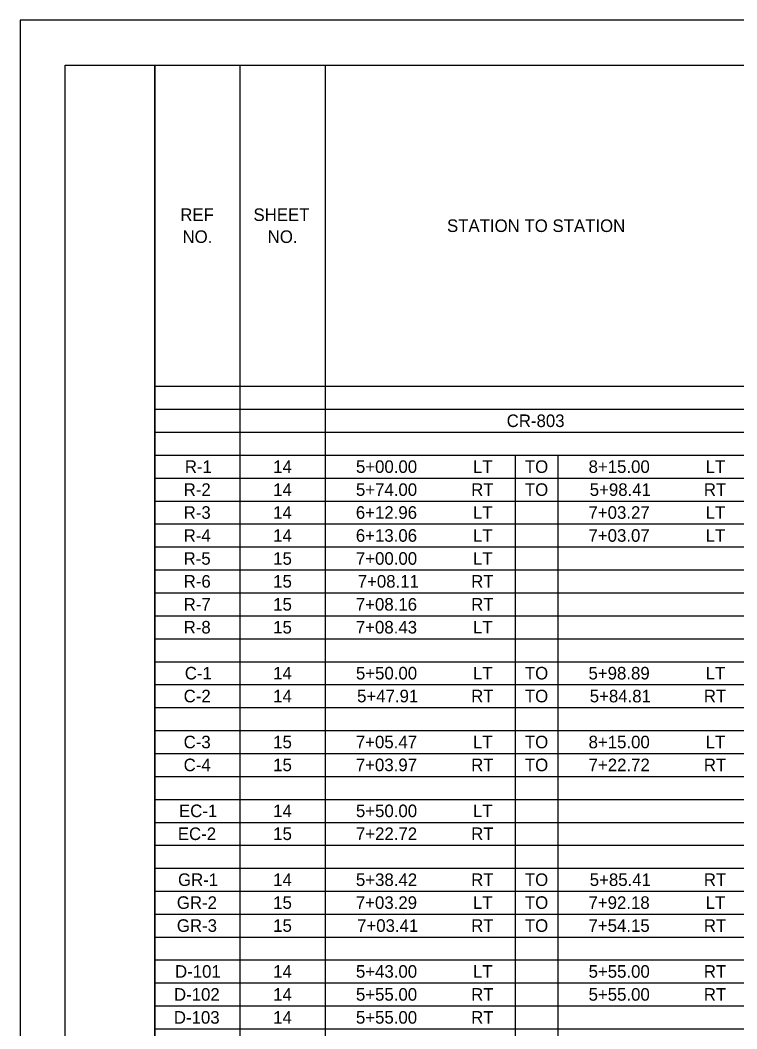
# Model space of a CAD drawing. Extents: x 0 to 34, y 0 to 22.
# Drawn here: x 0 to 7.99, y 10.76 to 22 of the extents above; entities that cross this region are included whole.
import ezdxf

# ---------------------------------------------------------------- set-up
doc = ezdxf.new("R2010")
doc.units = 0
for name, color, linetype in [('Default', 7, 'Continuous'), ('SH_Border', 7, 'Continuous'), ('SH_Cut_Line', 7, 'Continuous')]:
    doc.layers.add(name, color=color, linetype=linetype)

msp = doc.modelspace()

# ---------------------------------------------------------------- linework, layer by layer
at = {"layer": 'Default'}
for p, q in [((1.5, 21.5), (5.517, 21.5)), ((1.5, 21.5), (1.5, 21.244)), ((2.45, 21.5), (2.45, 21.244)), ((3.399, 21.5), (3.399, 21.244)), ((5.517, 21.5), (5.992, 21.5)), ((5.992, 21.5), (7.38, 21.5)), ((7.38, 21.5), (10.959, 21.5)), ((1.5, 21.244), (1.5, 20.989)), ((2.45, 21.244), (2.45, 20.989)), ((3.399, 21.244), (3.399, 20.989)), ((1.5, 20.989), (1.5, 20.733)), ((2.45, 20.989), (2.45, 20.733)), ((3.399, 20.989), (3.399, 20.733)), ((1.5, 20.733), (1.5, 20.477)), ((2.45, 20.733), (2.45, 20.477)), ((3.399, 20.733), (3.399, 20.477)), ((1.5, 20.477), (1.5, 20.222)), ((2.45, 20.477), (2.45, 20.222)), ((3.399, 20.477), (3.399, 20.222)), ((1.5, 20.222), (1.5, 19.966)), ((2.45, 20.222), (2.45, 19.966)), ((3.399, 20.222), (3.399, 19.966)), ((1.5, 19.966), (1.5, 19.71)), ((2.45, 19.966), (2.45, 19.71)), ((3.399, 19.966), (3.399, 19.71)), ((1.5, 19.71), (1.5, 19.199)), ((2.45, 19.71), (2.45, 19.199)), ((3.399, 19.71), (3.399, 19.199)), ((1.5, 19.199), (1.5, 18.432)), ((2.45, 19.199), (2.45, 18.432)), ((3.399, 19.199), (3.399, 18.432)), ((1.5, 18.432), (1.5, 18.177)), ((2.45, 18.432), (2.45, 18.177)), ((3.399, 18.432), (3.399, 18.177)), ((1.5, 18.177), (1.5, 17.921)), ((2.45, 18.177), (2.45, 17.665)), ((3.399, 18.177), (3.399, 17.665)), ((1.5, 17.921), (5.517, 17.921)), ((1.5, 17.921), (1.5, 17.665)), ((5.517, 17.921), (5.992, 17.921)), ((5.992, 17.921), (7.38, 17.921)), ((7.38, 17.921), (10.959, 17.921)), ((1.5, 17.665), (5.517, 17.665)), ((1.5, 17.665), (1.5, 17.41)), ((2.45, 17.665), (2.45, 17.41)), ((3.399, 17.665), (3.399, 17.41)), ((5.517, 17.665), (5.992, 17.665)), ((5.992, 17.665), (7.38, 17.665)), ((7.38, 17.665), (10.959, 17.665)), ((1.5, 17.41), (5.517, 17.41)), ((1.5, 17.41), (1.5, 16.387)), ((2.45, 17.41), (2.45, 16.387)), ((3.399, 17.41), (3.399, 16.387)), ((5.517, 17.41), (5.992, 17.41)), ((5.992, 17.41), (7.38, 17.41)), ((7.38, 17.41), (10.959, 17.41)), ((1.5, 17.154), (5.517, 17.154)), ((5.517, 17.154), (5.992, 17.154)), ((5.517, 17.154), (5.517, 16.387)), ((5.992, 17.154), (7.38, 17.154)), ((5.992, 17.154), (5.992, 16.387)), ((7.38, 17.154), (10.959, 17.154)), ((1.5, 16.898), (5.517, 16.898)), ((5.517, 16.898), (5.992, 16.898)), ((5.992, 16.898), (7.38, 16.898)), ((7.38, 16.898), (10.959, 16.898)), ((1.5, 16.643), (5.517, 16.643)), ((5.517, 16.643), (5.992, 16.643)), ((5.992, 16.643), (7.38, 16.643)), ((7.38, 16.643), (10.959, 16.643)), ((1.5, 16.387), (5.517, 16.387)), ((1.5, 16.387), (1.5, 16.131)), ((2.45, 16.387), (2.45, 16.131)), ((3.399, 16.387), (3.399, 16.131)), ((5.517, 16.387), (5.992, 16.387)), ((5.517, 16.387), (5.517, 16.131)), ((5.992, 16.387), (7.38, 16.387)), ((5.992, 16.387), (5.992, 16.131)), ((7.38, 16.387), (10.959, 16.387)), ((1.5, 16.131), (5.517, 16.131)), ((1.5, 16.131), (1.5, 15.62)), ((2.45, 16.131), (2.45, 15.62)), ((3.399, 16.131), (3.399, 15.62)), ((5.517, 16.131), (5.992, 16.131)), ((5.517, 16.131), (5.517, 15.62)), ((5.992, 16.131), (7.38, 16.131)), ((5.992, 16.131), (5.992, 15.62)), ((7.38, 16.131), (10.959, 16.131)), ((1.5, 15.876), (5.517, 15.876)), ((5.517, 15.876), (5.992, 15.876)), ((5.992, 15.876), (7.38, 15.876)), ((7.38, 15.876), (10.959, 15.876)), ((1.5, 15.62), (5.517, 15.62)), ((1.5, 15.62), (1.5, 15.109)), ((2.45, 15.62), (2.45, 15.109)), ((3.399, 15.62), (3.399, 15.109)), ((5.517, 15.62), (5.992, 15.62)), ((5.517, 15.62), (5.517, 15.109)), ((5.992, 15.62), (7.38, 15.62)), ((5.992, 15.62), (5.992, 15.109)), ((7.38, 15.62), (10.959, 15.62)), ((1.5, 15.364), (5.517, 15.364)), ((5.517, 15.364), (5.992, 15.364)), ((5.992, 15.364), (7.38, 15.364)), ((7.38, 15.364), (10.959, 15.364)), ((1.5, 15.109), (5.517, 15.109)), ((1.5, 15.109), (1.5, 14.853)), ((2.45, 15.109), (2.45, 14.853)), ((3.399, 15.109), (3.399, 14.853)), ((5.517, 15.109), (5.992, 15.109)), ((5.517, 15.109), (5.517, 14.853)), ((5.992, 15.109), (7.38, 15.109)), ((5.992, 15.109), (5.992, 14.853)), ((7.38, 15.109), (10.959, 15.109)), ((1.5, 14.853), (5.517, 14.853)), ((1.5, 14.853), (1.5, 14.342)), ((2.45, 14.853), (2.45, 14.342)), ((3.399, 14.853), (3.399, 14.342)), ((5.517, 14.853), (5.992, 14.853)), ((5.517, 14.853), (5.517, 14.342)), ((5.992, 14.853), (7.38, 14.853)), ((5.992, 14.853), (5.992, 14.342)), ((7.38, 14.853), (10.959, 14.853)), ((1.5, 14.597), (5.517, 14.597)), ((5.517, 14.597), (5.992, 14.597)), ((5.992, 14.597), (7.38, 14.597)), ((7.38, 14.597), (10.959, 14.597)), ((1.5, 14.342), (5.517, 14.342)), ((1.5, 14.342), (1.5, 14.086)), ((2.45, 14.342), (2.45, 14.086)), ((3.399, 14.342), (3.399, 14.086)), ((5.517, 14.342), (5.992, 14.342)), ((5.517, 14.342), (5.517, 14.086)), ((5.992, 14.342), (7.38, 14.342)), ((5.992, 14.342), (5.992, 14.086)), ((7.38, 14.342), (10.959, 14.342)), ((1.5, 14.086), (5.517, 14.086)), ((1.5, 14.086), (1.5, 13.319)), ((2.45, 14.086), (2.45, 13.319)), ((3.399, 14.086), (3.399, 13.319)), ((5.517, 14.086), (5.992, 14.086)), ((5.517, 14.086), (5.517, 13.319)), ((5.992, 14.086), (7.38, 14.086)), ((5.992, 14.086), (5.992, 13.319)), ((7.38, 14.086), (10.959, 14.086)), ((1.5, 13.83), (5.517, 13.83)), ((5.517, 13.83), (5.992, 13.83)), ((5.992, 13.83), (7.38, 13.83)), ((7.38, 13.83), (10.959, 13.83)), ((1.5, 13.575), (5.517, 13.575)), ((5.517, 13.575), (5.992, 13.575)), ((5.992, 13.575), (7.38, 13.575)), ((7.38, 13.575), (10.959, 13.575)), ((1.5, 13.319), (5.517, 13.319)), ((1.5, 13.319), (1.5, 12.808)), ((2.45, 13.319), (2.45, 12.808)), ((3.399, 13.319), (3.399, 12.808)), ((5.517, 13.319), (5.992, 13.319)), ((5.517, 13.319), (5.517, 12.808)), ((5.992, 13.319), (7.38, 13.319)), ((5.992, 13.319), (5.992, 12.808)), ((7.38, 13.319), (10.959, 13.319)), ((1.5, 13.063), (5.517, 13.063)), ((5.517, 13.063), (5.992, 13.063)), ((5.992, 13.063), (7.38, 13.063)), ((7.38, 13.063), (10.959, 13.063)), ((1.5, 12.808), (5.517, 12.808)), ((1.5, 12.808), (1.5, 12.041)), ((2.45, 12.808), (2.45, 12.041)), ((3.399, 12.808), (3.399, 12.041)), ((5.517, 12.808), (5.992, 12.808)), ((5.517, 12.808), (5.517, 12.041)), ((5.992, 12.808), (7.38, 12.808)), ((5.992, 12.808), (5.992, 12.041)), ((7.38, 12.808), (10.959, 12.808)), ((1.5, 12.552), (5.517, 12.552)), ((5.517, 12.552), (5.992, 12.552)), ((5.992, 12.552), (7.38, 12.552)), ((7.38, 12.552), (10.959, 12.552)), ((1.5, 12.297), (5.517, 12.297)), ((5.517, 12.297), (5.992, 12.297)), ((5.992, 12.297), (7.38, 12.297)), ((7.38, 12.297), (10.959, 12.297)), ((1.5, 12.041), (5.517, 12.041)), ((1.5, 12.041), (1.5, 11.53)), ((2.45, 12.041), (2.45, 11.53)), ((3.399, 12.041), (3.399, 11.53)), ((5.517, 12.041), (5.992, 12.041)), ((5.517, 12.041), (5.517, 11.53)), ((5.992, 12.041), (7.38, 12.041)), ((5.992, 12.041), (5.992, 11.53)), ((7.38, 12.041), (10.959, 12.041)), ((1.5, 11.785), (5.517, 11.785)), ((5.517, 11.785), (5.992, 11.785)), ((5.992, 11.785), (7.38, 11.785)), ((7.38, 11.785), (10.959, 11.785)), ((1.5, 11.53), (5.517, 11.53)), ((1.5, 11.53), (1.5, 10.763)), ((2.45, 11.53), (2.45, 10.763)), ((3.399, 11.53), (3.399, 10.763)), ((5.517, 11.53), (5.992, 11.53)), ((5.517, 11.53), (5.517, 10.763)), ((5.992, 11.53), (7.38, 11.53)), ((5.992, 11.53), (5.992, 10.763)), ((7.38, 11.53), (10.959, 11.53)), ((1.5, 11.274), (5.517, 11.274)), ((5.517, 11.274), (5.992, 11.274)), ((5.992, 11.274), (7.38, 11.274)), ((7.38, 11.274), (10.959, 11.274)), ((1.5, 11.018), (5.517, 11.018)), ((5.517, 11.018), (5.992, 11.018)), ((5.992, 11.018), (7.38, 11.018)), ((7.38, 11.018), (10.959, 11.018)), ((1.5, 10.763), (5.517, 10.763)), ((1.5, 10.763), (1.5, 9.764)), ((2.45, 10.763), (2.45, 9.764)), ((3.399, 10.763), (3.399, 9.764)), ((5.517, 10.763), (5.992, 10.763)), ((5.517, 10.763), (5.517, 9.764)), ((5.992, 10.763), (7.38, 10.763)), ((5.992, 10.763), (5.992, 9.764)), ((7.38, 10.763), (10.959, 10.763))]:
    msp.add_line(p, q, dxfattribs=at)
at = {"layer": 'SH_Border'}
for points in [[(0.5, 21.5), (1.5, 21.5), (1.5, 0.5), (0.5, 0.5)], [(1.5, 21.5), (33.5, 21.5), (33.5, 0.5), (1.5, 0.5)]]:
    msp.add_lwpolyline(points, close=True, dxfattribs=at)
at = {"layer": 'SH_Cut_Line'}
msp.add_lwpolyline([(0, 0), (34, 0), (34, 22), (0, 22)], close=True, dxfattribs=at)

# ---------------------------------------------------------------- texts
at = {"layer": 'Default'}
for s, p in [('REF', (1.784, 19.763)), ('SHEET', (2.6, 19.763)), ('STATION TO STATION', (4.757, 19.64)), ('NO.', (1.809, 19.518)), ('NO.', (2.759, 19.518)), ('CR-803', (5.422, 17.467)), ('R-1', (1.835, 16.956)), ('14', (2.82, 16.956)), ('5+00.00', (3.742, 16.956)), ('LT', (5.047, 16.956)), ('TO', (5.625, 16.956)), ('8+15.00', (6.335, 16.956)), ('LT', (7.64, 16.956)), ('R-2', (1.822, 16.7)), ('14', (2.82, 16.7)), ('5+74.00', (3.742, 16.7)), ('RT', (5.026, 16.7)), ('TO', (5.625, 16.7)), ('5+98.41', (6.348, 16.7)), ('RT', (7.619, 16.7)), ('R-3', (1.822, 16.445)), ('14', (2.82, 16.445)), ('6+12.96', (3.741, 16.445)), ('LT', (5.047, 16.445)), ('7+03.27', (6.334, 16.445)), ('LT', (7.64, 16.445)), ('R-4', (1.822, 16.189)), ('14', (2.82, 16.189)), ('6+13.06', (3.741, 16.189)), ('LT', (5.047, 16.189)), ('7+03.07', (6.334, 16.189)), ('LT', (7.64, 16.189)), ('R-5', (1.821, 15.933)), ('15', (2.82, 15.933)), ('7+00.00', (3.742, 15.933)), ('LT', (5.047, 15.933)), ('R-6', (1.822, 15.678)), ('15', (2.82, 15.678)), ('7+08.11', (3.762, 15.678)), ('RT', (5.026, 15.678)), ('R-7', (1.822, 15.422)), ('15', (2.82, 15.422)), ('7+08.16', (3.741, 15.422)), ('RT', (5.026, 15.422)), ('R-8', (1.822, 15.167)), ('15', (2.82, 15.167)), ('7+08.43', (3.741, 15.167)), ('LT', (5.047, 15.167)), ('C-1', (1.835, 14.655)), ('14', (2.82, 14.655)), ('5+50.00', (3.742, 14.655)), ('LT', (5.047, 14.655)), ('TO', (5.625, 14.655)), ('5+98.89', (6.334, 14.655)), ('LT', (7.64, 14.655)), ('C-2', (1.822, 14.4)), ('14', (2.82, 14.4)), ('5+47.91', (3.755, 14.4)), ('RT', (5.026, 14.4)), ('TO', (5.625, 14.4)), ('5+84.81', (6.348, 14.4)), ('RT', (7.619, 14.4)), ('C-3', (1.822, 13.888)), ('15', (2.82, 13.888)), ('7+05.47', (3.741, 13.888)), ('LT', (5.047, 13.888)), ('TO', (5.625, 13.888)), ('8+15.00', (6.335, 13.888)), ('LT', (7.64, 13.888)), ('C-4', (1.822, 13.633)), ('15', (2.82, 13.633)), ('7+03.97', (3.741, 13.633)), ('RT', (5.026, 13.633)), ('TO', (5.625, 13.633)), ('7+22.72', (6.335, 13.633)), ('RT', (7.619, 13.633)), ('EC-1', (1.77, 13.121)), ('14', (2.82, 13.121)), ('5+50.00', (3.742, 13.121)), ('LT', (5.047, 13.121)), ('EC-2', (1.757, 12.866)), ('15', (2.82, 12.866)), ('7+22.72', (3.742, 12.866)), ('RT', (5.026, 12.866)), ('GR-1', (1.759, 12.354)), ('14', (2.82, 12.354)), ('5+38.42', (3.742, 12.354)), ('RT', (5.026, 12.354)), ('TO', (5.625, 12.354)), ('5+85.41', (6.348, 12.354)), ('RT', (7.619, 12.354)), ('GR-2', (1.746, 12.099)), ('15', (2.82, 12.099)), ('7+03.29', (3.741, 12.099)), ('LT', (5.047, 12.099)), ('TO', (5.625, 12.099)), ('7+92.18', (6.334, 12.099)), ('LT', (7.64, 12.099)), ('GR-3', (1.746, 11.843)), ('15', (2.82, 11.843)), ('7+03.41', (3.755, 11.843)), ('RT', (5.026, 11.843)), ('TO', (5.625, 11.843)), ('7+54.15', (6.334, 11.843)), ('RT', (7.619, 11.843)), ('D-101', (1.726, 11.332)), ('14', (2.82, 11.332)), ('5+43.00', (3.742, 11.332)), ('LT', (5.047, 11.332)), ('5+55.00', (6.335, 11.332)), ('RT', (7.619, 11.332)), ('D-102', (1.714, 11.076)), ('14', (2.82, 11.076)), ('5+55.00', (3.742, 11.076)), ('RT', (5.026, 11.076)), ('5+55.00', (6.335, 11.076)), ('RT', (7.619, 11.076)), ('D-103', (1.713, 10.82)), ('14', (2.82, 10.82)), ('5+55.00', (3.742, 10.82)), ('RT', (5.026, 10.82))]:
    msp.add_text(s, height=0.14, dxfattribs=at).set_placement(p)

doc.saveas('drawing.dxf')
